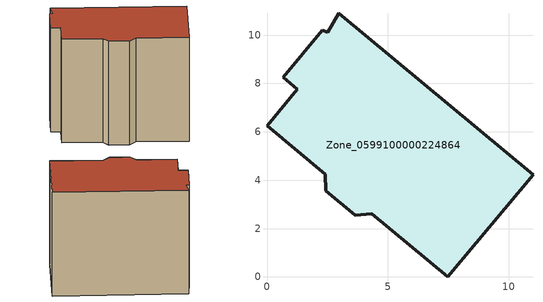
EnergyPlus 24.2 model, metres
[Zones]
Zone_0599100000224864
 floor ground (C_G): 2.42,3.57 2.42,4.24 0,6.25 1.26,7.76 0.67,8.26 2.29,10.2 2.52,10.12 2.96,10.91 11,4.23 7.47,0 4.33,2.62 3.65,2.55 z0
 wall outside (C_F): 2.42,4.24 2.42,3.57 3.65,2.55 4.33,2.62 7.47,0 11,4.23 2.96,10.91 2.52,10.12 2.29,10.2 0.67,8.26 1.26,7.76 0,6.25 2.42,4.24 z0:8.8
 roof outside (C_R): 2.96,10.91 2.52,10.12 2.29,10.2 0.67,8.26 1.26,7.76 0,6.25 2.42,4.24 2.42,3.57 3.65,2.55 4.33,2.62 7.47,0 11,4.23 z8.8
[BUILDING]
Pand.0599100000224864: North Axis=0; Terrain=City; Loads Convergence Tolerance Value=0.04; Temperature Convergence Tolerance Value=0.4; Solar Distribution=FullExterior; Maximum Number of Warmup Days=25; Minimum Number of Warmup Days=1
[Site:Location]
Rotterdam.The.Hague.AP_ZH_NLD Design_Conditions: Latitude=51.96; Longitude=4.45; Time Zone=1; Elevation=-4.5
[SITE:GROUNDTEMPERATURE:BUILDINGSURFACE]
18, 18, 18, 18, 18, 18, 18, 18, 18, 18, 18, 18
[MATERIAL] Thermal Absorptance=0.9; Solar Absorptance=0.7; Visible Absorptance=0.7
Name | Roughness | Thickness | Conductivity | Density | Specific Heat
G.TI.1946 | MediumSmooth | 0.15 | 1 | 540 | 1210
F.TI.1946 | Rough | 0.3 | 0.857143 | 1920 | 840
R.TI.1946 | MediumRough | 0.2 | 0.1 | 1500 | 1000
[CONSTRUCTION]
C_G: G.TI.1946
C_F: F.TI.1946
C_R: R.TI.1946
[ZONE]
Zone_0599100000224864: Type=1; Multiplier=1; Ceiling Height=Autocalculate; Volume=Autocalculate; Floor Area=autocalculate; Part of Total Floor Area=Yes
[ZONEINFILTRATION:DESIGNFLOWRATE]
Infil_Zone_0599100000224864: Zone or ZoneList or Space or SpaceList=Zone_0599100000224864; Schedule=AlwaysOn; Design Flow Rate Calculation Method=Flow/Area; Flow Rate per Floor Area=0.003; Constant Term Coefficient=1; Temperature Term Coefficient=0; Velocity Term Coefficient=0; Velocity Squared Term Coefficient=0
[HVACTEMPLATE:ZONE:IDEALLOADSAIRSYSTEM]
Zone_0599100000224864: Maximum Heating Supply Air Temperature=50; Minimum Cooling Supply Air Temperature=13; Maximum Heating Supply Air Humidity Ratio=0.0156; Minimum Cooling Supply Air Humidity Ratio=0.0077; Heating Limit=NoLimit; Cooling Limit=NoLimit; Dehumidification Control Type=ConstantSensibleHeatRatio; Cooling Sensible Heat Ratio=0.7; Dehumidification Setpoint=60; Humidification Control Type=None; Humidification Setpoint=30; Outdoor Air Method=None; Outdoor Air Flow Rate per Person=0.00944; Outdoor Air Flow Rate per Zone Floor Area=0; Outdoor Air Flow Rate per Zone=0; Demand Controlled Ventilation Type=None; Outdoor Air Economizer Type=NoEconomizer; Heat Recovery Type=None; Sensible Heat Recovery Effectiveness=0.7; Latent Heat Recovery Effectiveness=0.65
[ZONECONTROL:THERMOSTAT]
ThermostatControl_Zone_0599100000224864: Zone or ZoneList=Zone_0599100000224864; Control Type Schedule=DualSetpointControlType; Control 1=Thermostat_Zone_0599100000224864; Temperature Difference Between Cutout And Setpoint=0
[THERMOSTATSETPOINT:DUALSETPOINT]
Thermostat_Zone_0599100000224864: Heating Setpoint Temperature Schedule=HeatingSetpoint_Zone_0599100000224864; Cooling Setpoint Temperature Schedule=CoolingSetpoint_Zone_0599100000224864
[SCHEDULE:COMPACT]
HeatingSetpoint_Zone_0599100000224864: Through: 12/31, For: AllDays, Until: 24:00, 21
CoolingSetpoint_Zone_0599100000224864: Through: 12/31, For: AllDays, Until: 24:00, 24
DualSetpointControlType: Through: 12/31, For: AllDays, Until: 24:00, 4
AlwaysOn: Through: 12/31, For: AllDays, Until: 24:00, 1
